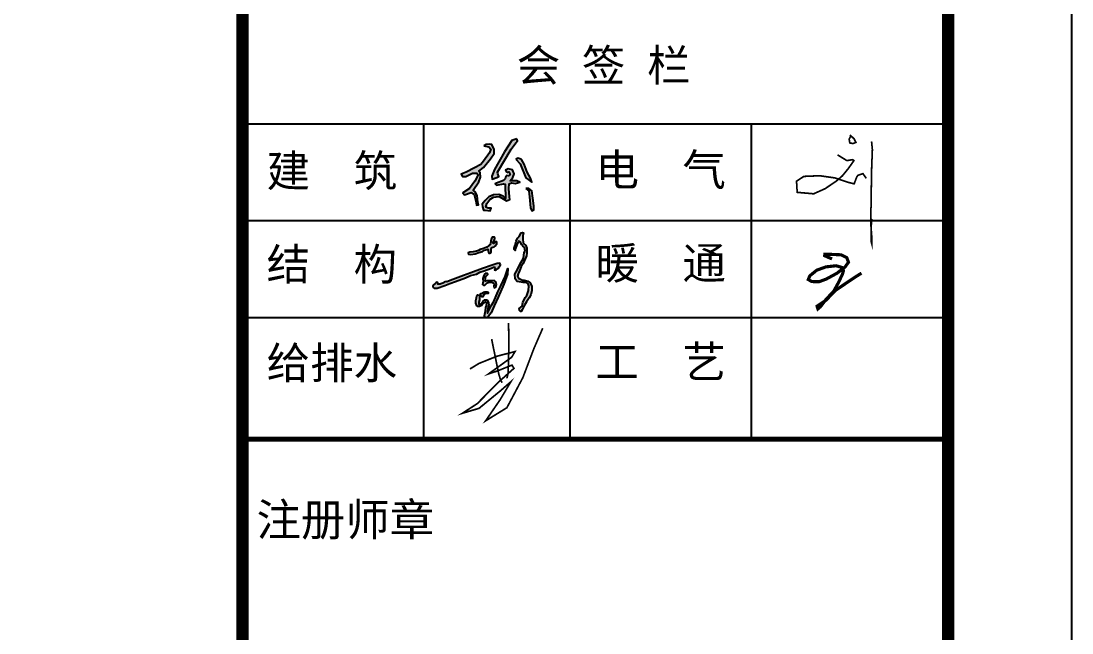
# Model space of a CAD drawing. Extents: x 1680110 to 4798266, y 269661 to 1249705.
# Drawn here: x 2463239 to 2480218, y 598282 to 608164 of the extents above; entities that cross this region are included whole.
import ezdxf

# ---------------------------------------------------------------- set-up
doc = ezdxf.new("R2010")
doc.units = 0
doc.header["$LTSCALE"] = 1000
doc.header["$MEASUREMENT"] = 0
doc.layers.add('PUB_TITLE', color=4, linetype='Continuous')
doc.layers.add('图框', color=4, linetype='Continuous')
doc.styles.add('STYLE-黑体', font='simhei.ttf')
doc.styles.add('黑体', font='simhei.ttf')

msp = doc.modelspace()

# ---------------------------------------------------------------- hatches: boundary and pattern name
h = msp.add_hatch(color=256)
h.paths.add_polyline_path([(2471396.3, 605457.3), (2471443.7, 605423.8), (2471451.4, 605327.5), (2471468.2, 605146.8), (2471491, 605098.6), (2471522.5, 605116.1), (2471522.5, 605177.4), (2471509.4, 605304.4), (2471493.6, 605420.9), (2471441.9, 605462)])
h.paths.add_polyline_path([(2471233.7, 605933.1), (2471303.6, 605857.7), (2471394.2, 605631.9), (2471489.5, 605563.6), (2471467.3, 605627.1), (2471418, 605721.6), (2471368.7, 605851.3), (2471324.3, 605929.1), (2471268.7, 605950.5)])
h.paths.add_polyline_path([(2471088.2, 605716.9), (2471120, 605726.4), (2471140.6, 605683.6), (2471116.8, 605662.9), (2471086.6, 605668.5), (2471065.9, 605636.7), (2471059.6, 605615.3), (2471032.6, 605589.1), (2470922.2, 605544.6), (2470899.9, 605533.5), (2470919.8, 605512.1), (2471034.2, 605533.5), (2471062.8, 605527.2), (2471061.2, 605485.1), (2471067.5, 605331.4), (2471066.7, 605299.7), (2471030.2, 605336.2), (2470956.3, 605364.8), (2470874.5, 605355.2), (2470797.4, 605327.5), (2470735.5, 605267.9), (2470691, 605206), (2470692.6, 605161.6), (2470711.6, 605112.3), (2470737, 605112.3), (2470815.7, 605099.6), (2470837.1, 605141.7), (2470787.1, 605141.7), (2470747.4, 605156.8), (2470766.4, 605217.1), (2470812.5, 605282.2), (2470870.5, 605318.7), (2470917.4, 605325.9), (2470964.2, 605328.3), (2471027, 605292.5), (2471081, 605260), (2471133.4, 605283), (2471129.4, 605325.1), (2471122.3, 605462.4), (2471127.1, 605533.9), (2471162.9, 605551.8), (2471223.3, 605539.1), (2471298.7, 605562.9), (2471247.1, 605582.7), (2471143.1, 605585.9), (2471186, 605635.9), (2471203.4, 605696.2), (2471177.2, 605759.7), (2471108.1, 605776.4), (2471066, 605755.8)])
h.paths.add_polyline_path([(2471248.3, 606262.1), (2471167.3, 606233.8), (2471049.9, 606050.6), (2470888.9, 605767.9), (2470847.4, 605659.7), (2470851.4, 605609.1), (2470924.3, 605639.4), (2470959.1, 605653.9), (2470939.5, 605698.1), (2470938.5, 605722.4), (2471155.2, 606095.3), (2471232.2, 606195.4), (2471260, 606228.7)])
h.paths.add_polyline_path([(2470713.4, 606148.4), (2470794.9, 606132.1), (2470831.6, 606093.1), (2470807.8, 606036), (2470711.2, 605903.1), (2470666.8, 605844.6), (2470567.4, 605790.9), (2470429.4, 605723.1), (2470349.9, 605692.7), (2470370.9, 605653), (2470425.9, 605653), (2470533.5, 605705.6), (2470603.7, 605705.6), (2470624.2, 605680.4), (2470568.5, 605576.3), (2470483.8, 605460.2), (2470377.3, 605391.7), (2470402.4, 605357), (2470509.6, 605394.9), (2470562.1, 605370.7), (2470588, 605255), (2470599.3, 605189.7), (2470630.7, 605197.7), (2470619.5, 605236.4), (2470609.8, 605346.1), (2470573.5, 605404.9), (2470546, 605430.7), (2470634, 605565.9), (2470659.9, 605643.3), (2470654.2, 605715), (2470634.9, 605741.6), (2470709.9, 605798.1), (2470824.6, 605940.5), (2470885.1, 606027.6), (2470885.1, 606092.1), (2470846.3, 606168.7), (2470810, 606175.9), (2470754.4, 606169.5)])
h = msp.add_hatch(color=256)
h.paths.add_polyline_path([(2470168.3, 603926.8), (2470258.8, 603959.3), (2470417.8, 604016.7), (2470498.9, 604052.5), (2470597.8, 604078.6), (2470653.8, 604108.4), (2470721.7, 604131), (2470763.4, 604146.5), (2470837.5, 604173.1), (2470873.5, 604187.3), (2470893.5, 604191.5), (2470896.8, 604169.8), (2470887.7, 604148.1), (2470906, 604143.1), (2470916.9, 604147.2), (2470947.8, 604168.9), (2470965.3, 604192.3), (2470983.7, 604225.7), (2470967.8, 604254.9), (2470931.1, 604249), (2470848.4, 604219.8), (2470694.7, 604168.1), (2470507.4, 604098.7), (2470389.8, 604053.6), (2470216.5, 603989.5), (2470116.7, 603952.8), (2470102.7, 603955.9), (2470053.6, 603929.2), (2470020.4, 603921.7), (2470013.1, 603915.1), (2469973.5, 603915.3), (2469970.2, 603933.1), (2469962.7, 603945.4), (2469942, 603938.3), (2469931.1, 603928), (2469897.2, 603901.1), (2469891.5, 603885.1), (2469896.7, 603863.5), (2469915.6, 603850.8), (2469961.3, 603850.8), (2470084.5, 603891.7)])
h.paths.add_polyline_path([(2470842.8, 604505.4), (2470859.2, 604513.4), (2470882.2, 604519.9), (2470898.5, 604531.3), (2470911.7, 604539.7), (2470916.5, 604551.5), (2470925.3, 604562.5), (2470928, 604586.7), (2470913.5, 604606.5), (2470899.4, 604599.5), (2470885.7, 604583.7), (2470871.2, 604574), (2470863, 604591.1), (2470869.9, 604601.1), (2470877.8, 604616.3), (2470887.3, 604633.7), (2470892.5, 604648.5), (2470892.5, 604663.3), (2470888.2, 604673.7), (2470865.1, 604676.3), (2470849.9, 604674.6), (2470844.7, 604666.3), (2470839.5, 604652), (2470833.8, 604638), (2470831.6, 604616.7), (2470828.6, 604599.3), (2470821.6, 604572.4), (2470818.1, 604553.3), (2470806.4, 604537.6), (2470791.2, 604532), (2470765.5, 604514.6), (2470708.6, 604490.4), (2470658.8, 604472.3), (2470627.8, 604458.2), (2470597.2, 604445.9), (2470545.6, 604434.5), (2470488.4, 604430.4), (2470465.4, 604421.5), (2470468.7, 604397.7), (2470504.7, 604393.7), (2470576.6, 604405.1), (2470634.2, 604424.7), (2470691.8, 604441.7), (2470727.2, 604461.3), (2470762, 604474.4), (2470779.4, 604481.8), (2470787, 604474.1), (2470785.2, 604456.1), (2470788.8, 604433.6), (2470798.7, 604416.9), (2470810.7, 604414.5), (2470826.4, 604421.6), (2470832.5, 604435.2), (2470832.5, 604463), (2470833.3, 604487.9)])
h.paths.add_polyline_path([(2470743.2, 603963.7), (2470741.4, 603989.4), (2470740.9, 604023.5), (2470755.7, 604044.9), (2470781.7, 604070.9), (2470777.6, 604089.3), (2470746, 604093.9), (2470724.1, 604075.5), (2470710.8, 604038.3), (2470701.7, 604006.2), (2470704.1, 603956.7), (2470700.9, 603930.4), (2470697, 603909.9), (2470711.2, 603900.3), (2470729.7, 603900.3), (2470752.8, 603918.3), (2470770.1, 603936.8), (2470800.3, 603944.5), (2470842.6, 603945.8), (2470858, 603941.3), (2470875.9, 603931.1), (2470883.6, 603908), (2470877.9, 603883), (2470883.6, 603859.3), (2470896.4, 603857.4), (2470912.5, 603867.7), (2470919.5, 603909.3), (2470909.9, 603954.8), (2470881.1, 603972.1), (2470831.1, 603971.4), (2470770.1, 603968.9)], flags=17)
h.paths.add_polyline_path([(2470722.8, 603751.3), (2470741.7, 603756.8), (2470786.5, 603762.3), (2470787.5, 603785.2), (2470768.6, 603791.1), (2470733.2, 603791.6), (2470717.8, 603785.2), (2470691.9, 603772.2), (2470669.5, 603765.8), (2470663, 603746.9), (2470670.5, 603722), (2470682.4, 603709), (2470700.9, 603710.5), (2470705.8, 603725.4)], flags=17)
h.paths.add_polyline_path([(2470634.1, 603625.4), (2470645.7, 603659.3), (2470645.7, 603704.8), (2470640.4, 603736.1), (2470616.3, 603743.2), (2470602.8, 603728.9), (2470597.5, 603692.3), (2470587.7, 603649.5), (2470587.7, 603606.6), (2470602.5, 603565.7), (2470612.4, 603552.2), (2470646.8, 603554.6), (2470671.4, 603565.7), (2470691.1, 603592.7), (2470710.8, 603606.3), (2470725.6, 603617.3), (2470742.8, 603632.1), (2470763.7, 603612.4), (2470760, 603566.9), (2470747.7, 603536.2), (2470745.3, 603482.1), (2470734.2, 603432.9), (2470725.6, 603400.9), (2470735.4, 603375.1), (2470761.3, 603372.7), (2470789.6, 603397.3), (2470836.3, 603453.8), (2470885.5, 603564.5), (2470950.1, 603705.8), (2471040.8, 603915.1), (2471096.7, 604076.9), (2471106.4, 604166.1), (2471063.2, 604040.6), (2470992.1, 603890.4), (2470942.3, 603793.4), (2470876.5, 603633.9), (2470841.4, 603576.4), (2470798.9, 603487.5), (2470772.9, 603445), (2470775.3, 603483.5), (2470784.7, 603542.6), (2470796.6, 603583.5), (2470792.6, 603614.9), (2470776.9, 603649.6), (2470756.5, 603662.9), (2470733.3, 603659.3), (2470698.4, 603636.1), (2470682.4, 603612.9), (2470659.1, 603584.3), (2470636.8, 603590.5)])
msp.add_hatch(color=256).paths.add_polyline_path([(2471278.2, 604012.7), (2471262.2, 604043.3), (2471271.5, 604080.6), (2471291.5, 604132.5), (2471316.8, 604199.1), (2471351.4, 604249.6), (2471403.5, 604370.5), (2471412, 604416.8), (2471413, 604456.4), (2471411.1, 604498.9), (2471395, 604541.4), (2471358.2, 604573.5), (2471351.6, 604595.2), (2471346.8, 604638.6), (2471344, 604669.8), (2471347.8, 604696.2), (2471357.2, 604745.3), (2471343.1, 604749), (2471318.5, 604744.3), (2471289.2, 604686.7), (2471260.9, 604655.6), (2471239.1, 604610.3), (2471223.1, 604543.3), (2471207, 604497), (2471207, 604473.4), (2471220.2, 604459.3), (2471223.1, 604479.1), (2471243.9, 604531.9), (2471257.1, 604565.9), (2471276.9, 604604.6), (2471288.5, 604610.3), (2471301.7, 604599.2), (2471329, 604552.7), (2471346.1, 604527.5), (2471374.4, 604504.3), (2471381.5, 604454.8), (2471368.4, 604424.5), (2471358.3, 604332.6), (2471297, 604230.4), (2471259, 604154.4), (2471216, 604074.2), (2471223.2, 604003.4), (2471233.6, 603986), (2471255.6, 603959.3), (2471349.6, 603942), (2471406.5, 603939.6), (2471433.2, 603919.9), (2471444.8, 603887.5), (2471440.1, 603810.9), (2471423.9, 603764.6), (2471408.8, 603733.3), (2471385.6, 603702), (2471343.8, 603620.8), (2471333.4, 603558.2), (2471288.1, 603522.3), (2471293.9, 603492.1), (2471307.9, 603472.4), (2471321.8, 603472.4), (2471338, 603501.4), (2471372.8, 603575.6), (2471405.8, 603628), (2471450.1, 603696.3), (2471476.8, 603741.4), (2471490.7, 603814.3), (2471490.7, 603882.5), (2471456.7, 603943.5), (2471428.7, 603960.8), (2471370.1, 603976.8), (2471339.5, 603979.5), (2471298.2, 604000.7)])

# ---------------------------------------------------------------- linework, layer by layer
for points in [[(2470713.4, 606148.4), (2470794.9, 606132.1), (2470831.6, 606093.1), (2470807.8, 606036), (2470711.2, 605903.1), (2470666.8, 605844.6), (2470567.4, 605790.9), (2470429.4, 605723.1), (2470349.9, 605692.7), (2470370.9, 605653), (2470425.9, 605653), (2470533.5, 605705.6), (2470603.7, 605705.6), (2470624.2, 605680.4), (2470568.5, 605576.3), (2470483.8, 605460.2), (2470377.3, 605391.7), (2470402.4, 605357), (2470509.6, 605394.9), (2470562.1, 605370.7), (2470588, 605255), (2470599.3, 605189.7), (2470630.7, 605197.7), (2470619.5, 605236.4), (2470609.8, 605346.1), (2470573.5, 605404.9), (2470546, 605430.7), (2470634, 605565.9), (2470659.9, 605643.3), (2470654.2, 605715), (2470634.9, 605741.6), (2470709.9, 605798.1), (2470824.6, 605940.5), (2470885.1, 606027.6), (2470885.1, 606092.1), (2470846.3, 606168.7), (2470810, 606175.9), (2470754.4, 606169.5), (2470713.4, 606148.4)], [(2471248.3, 606262.1), (2471167.3, 606233.8), (2471049.9, 606050.6), (2470888.9, 605767.9), (2470847.4, 605659.7), (2470851.4, 605609.1), (2470924.3, 605639.4), (2470959.1, 605653.9), (2470939.5, 605698.1), (2470938.5, 605722.4), (2471155.2, 606095.3), (2471232.2, 606195.4), (2471260, 606228.7), (2471248.3, 606262.1)], [(2471233.7, 605933.1), (2471303.6, 605857.7), (2471394.2, 605631.9), (2471489.5, 605563.6), (2471467.3, 605627.1), (2471418, 605721.6), (2471368.7, 605851.3), (2471324.3, 605929.1), (2471268.7, 605950.5), (2471233.7, 605933.1)], [(2471088.2, 605716.9), (2471120, 605726.4), (2471120, 605726.4), (2471140.6, 605683.6), (2471116.8, 605662.9), (2471086.6, 605668.5), (2471065.9, 605636.7), (2471059.6, 605615.3), (2471032.6, 605589.1), (2470922.2, 605544.6), (2470899.9, 605533.5), (2470919.8, 605512.1), (2470919.8, 605512.1), (2471034.2, 605533.5), (2471062.8, 605527.2), (2471061.2, 605485.1), (2471067.5, 605331.4), (2471066.7, 605299.7), (2471030.2, 605336.2), (2470956.3, 605364.8), (2470874.5, 605355.2), (2470797.4, 605327.5), (2470735.5, 605267.9), (2470691, 605206), (2470692.6, 605161.6), (2470711.6, 605112.3), (2470737, 605112.3), (2470815.7, 605099.6), (2470837.1, 605141.7), (2470787.1, 605141.7), (2470747.4, 605156.8), (2470766.4, 605217.1), (2470812.5, 605282.2), (2470870.5, 605318.7), (2470917.4, 605325.9), (2470964.2, 605328.3), (2471027, 605292.5), (2471081, 605260), (2471133.4, 605283), (2471129.4, 605325.1), (2471122.3, 605462.4), (2471127.1, 605533.9), (2471162.9, 605551.8), (2471223.3, 605539.1), (2471298.7, 605562.9), (2471247.1, 605582.7), (2471143.1, 605585.9), (2471186, 605635.9), (2471203.4, 605696.2), (2471177.2, 605759.7), (2471108.1, 605776.4), (2471066, 605755.8), (2471088.2, 605716.9)], [(2471396.3, 605457.3), (2471443.7, 605423.8), (2471451.4, 605327.5), (2471468.2, 605146.8), (2471491, 605098.6), (2471522.5, 605116.1), (2471522.5, 605177.4), (2471509.4, 605304.4), (2471493.6, 605420.9), (2471441.9, 605462), (2471396.3, 605457.3)], [(2470722.8, 603751.3), (2470705.8, 603725.4), (2470700.9, 603710.5), (2470682.4, 603709), (2470670.5, 603722), (2470663, 603746.9), (2470669.5, 603765.8), (2470691.9, 603772.2), (2470717.8, 603785.2), (2470733.2, 603791.6), (2470768.6, 603791.1), (2470787.5, 603785.2), (2470786.5, 603762.3), (2470741.7, 603756.8), (2470722.8, 603751.3), (2470722.8, 603751.3)]]:
    msp.add_lwpolyline(points)
for points, const_width in [([(2476630.7, 606324.7), (2476697.2, 606262.5), (2476727.3, 606204.6), (2476680.1, 606185.3), (2476628.6, 606196.1), (2476617.8, 606256.1), (2476641.4, 606301.2)], 27.4), ([(2476980.4, 606219.1), (2476993.3, 606088.3), (2476982.6, 605820.2), (2476978.3, 605629.4), (2476972.3, 605173.6), (2476966.3, 605057.7), (2476967.8, 604890.5), (2476982.8, 604687.2), (2476982.8, 604569.7), (2476973.8, 604602.9), (2476972.3, 604836.3), (2476985.9, 604970.3)], 27.4), ([(2476431, 606002.5), (2476581.3, 605910.3), (2476675.7, 605925.3), (2476695, 605910.3), (2476609.2, 605788.1), (2476508.3, 605663.7), (2476411.7, 605580), (2476231.5, 605457.8), (2476044.8, 605374.2), (2475778.7, 605397.7), (2475767.9, 605577.9), (2475886, 605655.1), (2476143.5, 605665.8), (2476383.8, 605631.5), (2476589.8, 605562.9), (2476699.3, 605535), (2476740.1, 605644.4), (2476759.4, 605672.2), (2476840.9, 605700.1), (2476894.6, 605622.9)], 27.4), ([(2476341.4, 604322.2), (2476223.1, 604373.6), (2476224.9, 604399.3), (2476286.6, 604397.6), (2476487.2, 604389), (2476579.8, 604342.7), (2476607.2, 604269.1), (2476550.6, 604190.3), (2476420.3, 604090.9), (2476250.6, 603998.4), (2476130.6, 603953.8), (2476014, 603957.2), (2475957.4, 603989.8), (2475983.1, 604049.8), (2476094.6, 604140.6), (2476242, 604193.7), (2476406.6, 604212.5), (2476500.9, 604185.1), (2476526.6, 604130.3), (2476506, 604066.9), (2476446, 603941.8), (2476368.9, 603801.3), (2476243.7, 603667.7), (2476154.6, 603551.2), (2476113.4, 603515.2), (2476099.7, 603559.7), (2476243.7, 603655.7), (2476399.7, 603816.7), (2476725.5, 604036.1), (2476817.2, 604092.4)], 51), ([(2471115.7, 603288.6), (2471120.7, 602923.4), (2471113.2, 602625.3), (2471108.3, 602478.7), (2471088.4, 602394.2)], 27.4), ([(2470491.8, 602545.8), (2470638.4, 602635.2), (2470929.3, 602751.9), (2471220.1, 602826.5), (2471165.4, 602734.6), (2470792.6, 602466.3), (2470929.3, 602511), (2471170.4, 602607.9), (2471202.7, 602555.7), (2470946.7, 602327.1), (2470611.1, 601986.8), (2470369.9, 601830.3), (2470638.4, 601909.8), (2470981.5, 602190.5), (2471153, 602339.6), (2470979, 602048.9), (2470745.3, 601708.5), (2471088.4, 601919.7), (2471346.9, 602406.6), (2471523.4, 602871.2), (2471667.6, 603204.1)], 27.4), ([(2470842.2, 603028), (2470956.6, 602466.3), (2470988.9, 602359.4), (2471013.8, 602324.7)], 27.4)]:
    msp.add_lwpolyline(points, dxfattribs=dict(const_width=const_width))
for points in [[(2470597.2, 604445.9), (2470545.6, 604434.5), (2470488.4, 604430.4), (2470465.4, 604421.5), (2470468.7, 604397.7), (2470504.7, 604393.7), (2470576.6, 604405.1), (2470634.2, 604424.7), (2470691.8, 604441.7), (2470727.2, 604461.3), (2470762, 604474.4), (2470779.4, 604481.8), (2470779.4, 604481.8), (2470787, 604474.1), (2470785.2, 604456.1), (2470788.8, 604433.6), (2470798.7, 604416.9), (2470810.7, 604414.5), (2470826.4, 604421.6), (2470832.5, 604435.2), (2470832.5, 604463), (2470833.3, 604487.9), (2470842.8, 604505.4), (2470859.2, 604513.4), (2470882.2, 604519.9), (2470898.5, 604531.3), (2470911.7, 604539.7), (2470916.5, 604551.5), (2470925.3, 604562.5), (2470928, 604586.7), (2470913.5, 604606.5), (2470899.4, 604599.5), (2470885.7, 604583.7), (2470871.2, 604574), (2470871.2, 604574), (2470871.2, 604574), (2470863, 604591.1), (2470869.9, 604601.1), (2470877.8, 604616.3), (2470887.3, 604633.7), (2470892.5, 604648.5), (2470892.5, 604663.3), (2470888.2, 604673.7), (2470865.1, 604676.3), (2470849.9, 604674.6), (2470844.7, 604666.3), (2470839.5, 604652), (2470833.8, 604638), (2470831.6, 604616.7), (2470828.6, 604599.3), (2470821.6, 604572.4), (2470818.1, 604553.3), (2470806.4, 604537.6), (2470791.2, 604532), (2470765.5, 604514.6), (2470708.6, 604490.4), (2470658.8, 604472.3), (2470627.8, 604458.2), (2470597.2, 604445.9)], [(2471276.9, 604604.6), (2471257.1, 604565.9), (2471243.9, 604531.9), (2471223.1, 604479.1), (2471220.2, 604459.3), (2471207, 604473.4), (2471207, 604497), (2471223.1, 604543.3), (2471239.1, 604610.3), (2471260.9, 604655.6), (2471289.2, 604686.7), (2471318.5, 604744.3), (2471343.1, 604749), (2471357.2, 604745.3), (2471347.8, 604696.2), (2471344, 604669.8), (2471346.8, 604638.6), (2471351.6, 604595.2), (2471358.2, 604573.5), (2471395, 604541.4), (2471411.1, 604498.9), (2471413, 604456.4), (2471412, 604416.8), (2471403.5, 604370.5), (2471351.4, 604249.6), (2471316.8, 604199.1), (2471291.5, 604132.5), (2471271.5, 604080.6), (2471262.2, 604043.3), (2471278.2, 604012.7), (2471298.2, 604000.7), (2471339.5, 603979.5), (2471370.1, 603976.8), (2471428.7, 603960.8), (2471456.7, 603943.5), (2471490.7, 603882.5), (2471490.7, 603814.3), (2471476.8, 603741.4), (2471450.1, 603696.3), (2471405.8, 603628), (2471372.8, 603575.6), (2471338, 603501.4), (2471321.8, 603472.4), (2471307.9, 603472.4), (2471293.9, 603492.1), (2471288.1, 603522.3), (2471333.4, 603558.2), (2471343.8, 603620.8), (2471385.6, 603702), (2471408.8, 603733.3), (2471423.9, 603764.6), (2471440.1, 603810.9), (2471444.8, 603887.5), (2471433.2, 603919.9), (2471406.5, 603939.6), (2471349.6, 603942), (2471255.6, 603959.3), (2471233.6, 603986), (2471223.2, 604003.4), (2471216, 604074.2), (2471259, 604154.4), (2471297, 604230.4), (2471358.3, 604332.6), (2471368.4, 604424.5), (2471381.5, 604454.8), (2471374.4, 604504.3), (2471346.1, 604527.5), (2471329, 604552.7), (2471301.7, 604599.2), (2471288.5, 604610.3), (2471276.9, 604604.6)], [(2470102.7, 603955.9), (2470053.6, 603929.2), (2470020.4, 603921.7), (2470013.1, 603915.1), (2469973.5, 603915.3), (2469970.2, 603933.1), (2469962.7, 603945.4), (2469942, 603938.3), (2469931.1, 603928), (2469897.2, 603901.1), (2469891.5, 603885.1), (2469896.7, 603863.5), (2469915.6, 603850.8), (2469961.3, 603850.8), (2470084.5, 603891.7), (2470168.3, 603926.8), (2470258.8, 603959.3), (2470417.8, 604016.7), (2470498.9, 604052.5), (2470597.8, 604078.6), (2470653.8, 604108.4), (2470721.7, 604131), (2470763.4, 604146.5), (2470837.5, 604173.1), (2470873.5, 604187.3), (2470893.5, 604191.5), (2470896.8, 604169.8), (2470887.7, 604148.1), (2470906, 604143.1), (2470916.9, 604147.2), (2470947.8, 604168.9), (2470965.3, 604192.3), (2470983.7, 604225.7), (2470967.8, 604254.9), (2470931.1, 604249), (2470848.4, 604219.8), (2470694.7, 604168.1), (2470507.4, 604098.7), (2470389.8, 604053.6), (2470216.5, 603989.5), (2470116.7, 603952.8), (2470102.7, 603955.9)], [(2470587.7, 603606.6), (2470587.7, 603649.5), (2470597.5, 603692.3), (2470602.8, 603728.9), (2470616.3, 603743.2), (2470640.4, 603736.1), (2470645.7, 603704.8), (2470645.7, 603659.3), (2470634.1, 603625.4), (2470636.8, 603590.5), (2470659.1, 603584.3), (2470682.4, 603612.9), (2470698.4, 603636.1), (2470733.3, 603659.3), (2470756.5, 603662.9), (2470776.9, 603649.6), (2470792.6, 603614.9), (2470796.6, 603583.5), (2470784.7, 603542.6), (2470775.3, 603483.5), (2470772.9, 603445), (2470798.9, 603487.5), (2470841.4, 603576.4), (2470876.5, 603633.9), (2470942.3, 603793.4), (2470992.1, 603890.4), (2471063.2, 604040.6), (2471106.4, 604166.1), (2471096.7, 604076.9), (2471040.8, 603915.1), (2470950.1, 603705.8), (2470885.5, 603564.5), (2470836.3, 603453.8), (2470789.6, 603397.3), (2470761.3, 603372.7), (2470735.4, 603375.1), (2470725.6, 603400.9), (2470734.2, 603432.9), (2470745.3, 603482.1), (2470747.7, 603536.2), (2470760, 603566.9), (2470760, 603566.9), (2470763.7, 603612.4), (2470742.8, 603632.1), (2470725.6, 603617.3), (2470710.8, 603606.3), (2470691.1, 603592.7), (2470671.4, 603565.7), (2470646.8, 603554.6), (2470612.4, 603552.2), (2470602.5, 603565.7), (2470587.7, 603606.6)], [(2470741.4, 603989.4), (2470740.9, 604023.5), (2470755.7, 604044.9), (2470781.7, 604070.9), (2470777.6, 604089.3), (2470746, 604093.9), (2470724.1, 604075.5), (2470710.8, 604038.3), (2470701.7, 604006.2), (2470704.1, 603956.7), (2470700.9, 603930.4), (2470697, 603909.9), (2470711.2, 603900.3), (2470729.7, 603900.3), (2470752.8, 603918.3), (2470770.1, 603936.8), (2470800.3, 603944.5), (2470842.6, 603945.8), (2470858, 603941.3), (2470875.9, 603931.1), (2470883.6, 603908), (2470877.9, 603883), (2470883.6, 603859.3), (2470896.4, 603857.4), (2470912.5, 603867.7), (2470919.5, 603909.3), (2470909.9, 603954.8), (2470881.1, 603972.1), (2470831.1, 603971.4), (2470770.1, 603968.9), (2470743.2, 603963.7), (2470741.4, 603989.4)]]:
    msp.add_lwpolyline(points, close=True)
at = {"layer": 'PUB_TITLE'}
msp.add_lwpolyline([(2361418.2, 557232.4), (2480218.2, 557232.4), (2480218.2, 641232.4), (2361418.2, 641232.4)], close=True, dxfattribs=at)
at = {"layer": 'PUB_TITLE', "const_width": 200}
msp.add_lwpolyline([(2366418.2, 559232.4), (2478218.2, 559232.4), (2478218.2, 639232.4), (2366418.2, 639232.4)], close=True, dxfattribs=at)
at = {"layer": '图框', "color": 4}
msp.add_line((2466818.2, 639232.4), (2466818.2, 559232.4), dxfattribs=at)
at = {"layer": '图框', "color": 0}
for p, q in [((2466818.2, 606502.6), (2478174.2, 606502.6)), ((2466818.2, 604940.9), (2478174.2, 604940.9)), ((2466818.2, 603379.2), (2478174.2, 603379.2)), ((2466818.2, 601411.1), (2478218.2, 601411.1))]:
    msp.add_line(p, q, dxfattribs=at)
at = {"layer": '图框', "color": 4, "const_width": 197.2}
msp.add_lwpolyline([(2466818.2, 639232.4), (2466818.2, 559232.4)], dxfattribs=at)
msp.add_lwpolyline([(2466818.2, 639232.4), (2478218.2, 639232.4), (2478218.2, 559232.4), (2466818.2, 559232.4)], close=True, dxfattribs=at)
at = {"layer": '图框', "color": 0}
for points in [[(2469746.5, 601411.1), (2469746.5, 606502.6)], [(2472113.3, 601411.1), (2472113.3, 606502.6)], [(2475041.6, 601411.1), (2475041.6, 606502.6)]]:
    msp.add_lwpolyline(points, dxfattribs=at)
at = {"layer": '图框', "color": 0, "const_width": 80.7}
msp.add_lwpolyline([(2466818.2, 601411.1), (2478218.2, 601411.1)], dxfattribs=at)

# ---------------------------------------------------------------- texts
at = {"layer": '图框', "color": 0, "style": 'STYLE-黑体'}
for s, p in [('会 签 栏', (2471245.6, 607190.5)), ('建  筑', (2467206.3, 605487.4)), ('电  气', (2472519.3, 605504.3)), ('结  构', (2467206.3, 603979.3)), ('暖  通', (2472519.3, 603996.2)), ('给排水', (2467206.3, 602386.2)), ('工  艺', (2472519.3, 602403.1))]:
    msp.add_text(s, height=515.37, dxfattribs=at).set_placement(p)
at = {"layer": '图框', "color": 4, "style": '黑体'}
msp.add_text('注册师章', height=525.89, dxfattribs=at).set_placement((2467043.4, 599850))

doc.saveas('drawing.dxf')
